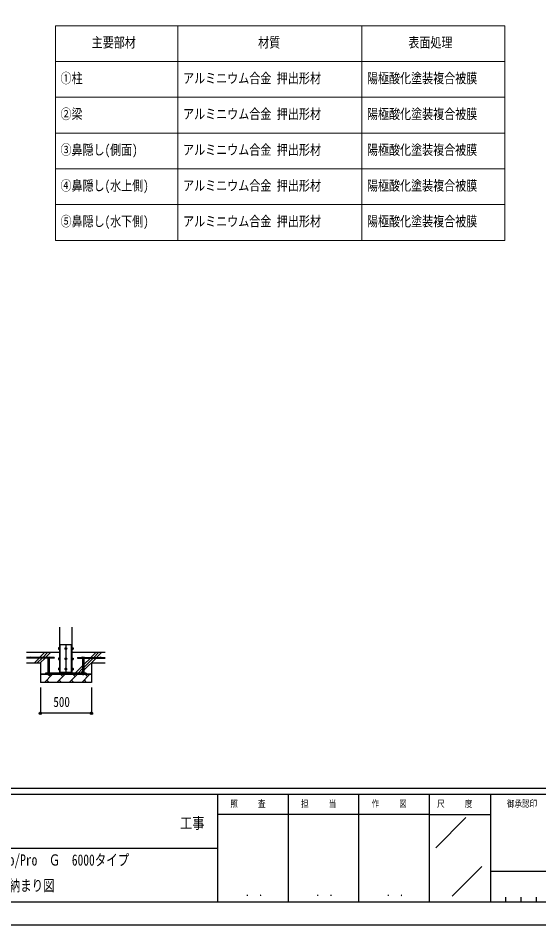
# Model space of a CAD drawing. Units: millimetres, scale not verified. Extents: x -12615 to 12615, y -8910 to 8910.
# Drawn here: x 1932 to 7030, y -8910 to -39 of the extents above; entities that cross this region are included whole.
import ezdxf
from ezdxf.enums import TextEntityAlignment as Align

# ---------------------------------------------------------------- set-up
doc = ezdxf.new("R2010")
doc.units = ezdxf.units.MM
doc.header["$LTSCALE"] = 30
doc.layers.add('0-1_TABLE1', color=7, linetype='Continuous', lineweight=18)
for name, color, linetype in [('0-2_USER1', 3, 'Continuous'), ('0-3_YKK_11', 7, 'Continuous'), ('0-4_YKK_12', 2, 'Continuous'), ('0-5_YKK_13', 4, 'Continuous'), ('0-6_YKK_A1', 4, 'Continuous'), ('0-7_YKK_D', 6, 'Continuous'), ('0-8_YKK_ZWAK', 7, 'Continuous')]:
    doc.layers.add(name, color=color, linetype=linetype)
doc.styles.add('ＭＳ ゴシック', font='')
doc.styles.get('ＭＳ ゴシック').set_extended_font_data('MS Gothic')

msp = doc.modelspace()

# ---------------------------------------------------------------- linework, layer by layer
at = {"layer": '0-1_TABLE1'}
for p, q in [((2297.08, -113.69), (6697.08, -113.69)), ((2297.08, -113.69), (2297.08, -2213.69)), ((3497.08, -113.69), (3497.08, -2213.69)), ((5297.08, -113.69), (5297.08, -2213.69)), ((6697.08, -113.69), (6697.08, -2213.69)), ((2297.08, -463.69), (6697.08, -463.69)), ((2297.08, -813.69), (6697.08, -813.69)), ((2297.08, -1163.69), (6697.08, -1163.69)), ((2297.08, -1513.69), (6697.08, -1513.69)), ((2297.08, -1863.69), (6697.08, -1863.69)), ((2297.08, -2213.69), (6697.08, -2213.69))]:
    msp.add_line(p, q, dxfattribs=at)
at = {"layer": '0-3_YKK_11'}
for p, q in [((2149.44, -6458.86), (2199.44, -6458.86)), ((2649.44, -6458.86), (2599.44, -6458.86))]:
    msp.add_line(p, q, dxfattribs=at)
at = {"layer": '0-4_YKK_12'}
msp.add_line((2399.44, -6164.36), (2399.44, -6464.36), dxfattribs=at)
at = {"layer": '0-5_YKK_13'}
for p, q in [((2328.74, -6200.37), (2329.32, -6199.36)), ((2328.74, -6200.37), (2328.74, -6213.36)), ((2334.24, -6199.36), (2329.32, -6199.36)), ((2334.24, -6203.11), (2329.32, -6203.11)), ((2334.24, -6199.36), (2334.24, -6214.36)), ((2335.84, -6199.82), (2334.24, -6199.82)), ((2334.24, -6206.36), (2334.24, -6199.82)), ((2334.24, -6206.36), (2335.84, -6206.36)), ((2334.24, -6207.36), (2335.84, -6207.36)), ((2334.24, -6213.91), (2334.24, -6207.36)), ((2335.84, -6206.36), (2335.84, -6199.82)), ((2335.84, -6213.91), (2335.84, -6207.36)), ((2343.44, -6166.86), (2455.44, -6166.86)), ((2455.44, -6436.86), (2455.44, -6166.86)), ((2463.04, -6206.36), (2463.04, -6199.8)), ((2463.04, -6199.81), (2464.64, -6199.81)), ((2464.64, -6206.36), (2463.04, -6206.36)), ((2464.64, -6207.36), (2463.04, -6207.36)), ((2463.04, -6213.91), (2463.04, -6207.36)), ((2464.64, -6199.35), (2469.56, -6199.35)), ((2464.64, -6199.35), (2464.64, -6214.36)), ((2464.64, -6206.36), (2464.64, -6199.81)), ((2464.64, -6203.11), (2469.56, -6203.11)), ((2464.64, -6213.91), (2464.64, -6207.36)), ((2470.14, -6200.36), (2469.56, -6199.35)), ((2470.14, -6200.36), (2470.14, -6213.36)), ((2219.94, -6294.36), (2218.47, -6295.21)), ((2219.94, -6294.36), (2238.94, -6294.36)), ((2223.96, -6302.36), (2223.96, -6295.21)), ((2234.93, -6302.36), (2234.93, -6295.21)), ((2238.94, -6294.36), (2240.41, -6295.21)), ((2240.41, -6302.36), (2240.41, -6295.21)), ((2328.74, -6213.36), (2329.32, -6214.36)), ((2334.24, -6210.61), (2329.32, -6210.61)), ((2334.24, -6214.36), (2329.32, -6214.36)), ((2334.24, -6213.91), (2335.84, -6213.91)), ((2464.64, -6213.91), (2463.04, -6213.91)), ((2464.64, -6210.61), (2469.56, -6210.61)), ((2464.64, -6214.36), (2469.56, -6214.36)), ((2470.14, -6213.36), (2469.56, -6214.36)), ((2559.94, -6294.36), (2558.47, -6295.21)), ((2558.47, -6302.36), (2558.47, -6295.21)), ((2578.94, -6294.36), (2559.94, -6294.36)), ((2563.96, -6302.36), (2563.96, -6295.21)), ((2574.93, -6302.36), (2574.93, -6295.21)), ((2578.94, -6294.36), (2580.41, -6295.21)), ((2223.44, -6302.36), (2223.44, -6446.86)), ((2235.44, -6302.36), (2235.44, -6446.86)), ((2328.74, -6300.37), (2329.32, -6299.36)), ((2328.74, -6300.37), (2328.74, -6313.36)), ((2328.74, -6313.36), (2329.32, -6314.36)), ((2334.24, -6299.36), (2329.32, -6299.36)), ((2334.24, -6303.11), (2329.32, -6303.11)), ((2334.24, -6310.61), (2329.32, -6310.61)), ((2334.24, -6314.36), (2329.32, -6314.36)), ((2334.24, -6299.36), (2334.24, -6314.36)), ((2335.84, -6299.82), (2334.24, -6299.82)), ((2334.24, -6306.36), (2334.24, -6299.82)), ((2334.24, -6306.36), (2335.84, -6306.36)), ((2334.24, -6307.36), (2335.84, -6307.36)), ((2334.24, -6313.91), (2334.24, -6307.36)), ((2334.24, -6313.91), (2335.84, -6313.91)), ((2335.84, -6306.36), (2335.84, -6299.82)), ((2335.84, -6313.91), (2335.84, -6307.36)), ((2463.04, -6306.36), (2463.04, -6299.8)), ((2463.04, -6299.81), (2464.64, -6299.81)), ((2464.64, -6306.36), (2463.04, -6306.36)), ((2464.64, -6307.36), (2463.04, -6307.36)), ((2463.04, -6313.91), (2463.04, -6307.36)), ((2464.64, -6313.91), (2463.04, -6313.91)), ((2464.64, -6299.35), (2469.56, -6299.35)), ((2464.64, -6299.35), (2464.64, -6314.36)), ((2464.64, -6306.36), (2464.64, -6299.81)), ((2464.64, -6303.11), (2469.56, -6303.11)), ((2464.64, -6313.91), (2464.64, -6307.36)), ((2464.64, -6310.61), (2469.56, -6310.61)), ((2464.64, -6314.36), (2469.56, -6314.36)), ((2470.14, -6300.36), (2469.56, -6299.35)), ((2470.14, -6313.36), (2469.56, -6314.36)), ((2470.14, -6300.36), (2470.14, -6313.36)), ((2563.44, -6302.36), (2563.44, -6446.86)), ((2575.44, -6302.36), (2575.44, -6446.86)), ((2223.44, -6446.86), (2235.44, -6446.86)), ((2223.44, -6460.36), (2235.44, -6460.36)), ((2328.74, -6400.37), (2329.32, -6399.36)), ((2328.74, -6400.37), (2328.74, -6413.36)), ((2328.74, -6413.36), (2329.32, -6414.36)), ((2334.24, -6399.36), (2329.32, -6399.36)), ((2334.24, -6403.11), (2329.32, -6403.11)), ((2334.24, -6410.61), (2329.32, -6410.61)), ((2334.24, -6414.36), (2329.32, -6414.36)), ((2334.24, -6399.36), (2334.24, -6414.36)), ((2335.84, -6399.82), (2334.24, -6399.82)), ((2334.24, -6406.36), (2334.24, -6399.82)), ((2334.24, -6406.36), (2335.84, -6406.36)), ((2334.24, -6407.36), (2335.84, -6407.36)), ((2334.24, -6413.91), (2334.24, -6407.36)), ((2334.24, -6413.91), (2335.84, -6413.91)), ((2335.84, -6406.36), (2335.84, -6399.82)), ((2335.84, -6413.91), (2335.84, -6407.36)), ((2455.44, -6446.86), (2455.44, -6436.86)), ((2463.04, -6406.36), (2463.04, -6399.8)), ((2463.04, -6399.81), (2464.64, -6399.81)), ((2464.64, -6406.36), (2463.04, -6406.36)), ((2464.64, -6407.36), (2463.04, -6407.36)), ((2463.04, -6413.91), (2463.04, -6407.36)), ((2464.64, -6413.91), (2463.04, -6413.91)), ((2464.64, -6399.35), (2469.56, -6399.35)), ((2464.64, -6399.35), (2464.64, -6414.36)), ((2464.64, -6406.36), (2464.64, -6399.81)), ((2464.64, -6403.11), (2469.56, -6403.11)), ((2464.64, -6413.91), (2464.64, -6407.36)), ((2464.64, -6410.61), (2469.56, -6410.61)), ((2464.64, -6414.36), (2469.56, -6414.36)), ((2470.14, -6400.36), (2469.56, -6399.35)), ((2470.14, -6413.36), (2469.56, -6414.36)), ((2470.14, -6400.36), (2470.14, -6413.36)), ((2575.44, -6446.86), (2563.44, -6446.86)), ((2575.44, -6460.36), (2563.44, -6460.36))]:
    msp.add_line(p, q, dxfattribs=at)
for points in [[(2336.94, -6198.36), (2335.84, -6198.36), (2335.84, -6215.36), (2336.94, -6215.36)], [(2343.44, -6446.86), (2343.44, -6436.86), (2343.44, -6166.86)], [(2461.94, -6198.36), (2463.04, -6198.36), (2463.04, -6215.36), (2461.94, -6215.36)], [(2240.41, -6302.36), (2218.47, -6302.36), (2218.47, -6295.21)], [(2558.47, -6302.36), (2580.41, -6302.36), (2580.41, -6295.21)], [(2336.94, -6298.36), (2335.84, -6298.36), (2335.84, -6315.36), (2336.94, -6315.36)], [(2461.94, -6298.36), (2463.04, -6298.36), (2463.04, -6315.36), (2461.94, -6315.36)], [(2223.44, -6458.86), (2223.44, -6460.36), (2225.44, -6462.36), (2233.44, -6462.36)], [(2235.44, -6458.86), (2235.44, -6460.36), (2233.44, -6462.36)], [(2336.94, -6398.36), (2335.84, -6398.36), (2335.84, -6415.36), (2336.94, -6415.36)], [(2461.94, -6398.36), (2463.04, -6398.36), (2463.04, -6415.36), (2461.94, -6415.36)], [(2563.44, -6458.86), (2563.44, -6460.36), (2565.44, -6462.36)], [(2575.44, -6458.86), (2575.44, -6460.36), (2573.44, -6462.36), (2565.44, -6462.36)]]:
    msp.add_lwpolyline(points, dxfattribs=at)
for points in [[(2399.44, -6199.35), (2392.94, -6203.11), (2392.94, -6210.61), (2399.44, -6214.36), (2405.94, -6210.61), (2405.94, -6203.11)], [(2399.44, -6299.35), (2392.94, -6303.11), (2392.94, -6310.61), (2399.44, -6314.36), (2405.94, -6310.61), (2405.94, -6303.11)], [(2199.44, -6458.86), (2599.44, -6458.86), (2599.44, -6446.86), (2199.44, -6446.86)], [(2399.44, -6399.35), (2392.94, -6403.11), (2392.94, -6410.61), (2399.44, -6414.36), (2405.94, -6410.61), (2405.94, -6403.11)]]:
    msp.add_lwpolyline(points, close=True, dxfattribs=at)
for centre, radius in [((2399.44, -6206.86), 8.5), ((2399.44, -6206.86), 6.5), ((2399.44, -6306.86), 8.5), ((2399.44, -6306.86), 6.5), ((2399.44, -6406.86), 8.5), ((2399.44, -6406.86), 6.5)]:
    msp.add_circle(centre, radius, dxfattribs=at)
for centre, radius, start, end in [((2341.16, -6206.86), 12.42, 162.41205, 197.58795), ((2332.05, -6201.23), 3.31, 145.51973, 214.48027), ((2399.44, -6206.86), 7.05, 157.21814, 202.78186), ((2399.44, -6206.86), 7.05, 97.21814, 142.78186), ((2399.44, -6206.86), 7.05, 37.21814, 82.78186), ((2399.44, -6206.86), 7.05, 337.21814, 22.78186), ((2466.82, -6201.23), 3.32, 325.61575, 34.38425), ((2457.72, -6206.86), 12.42, 342.41205, 17.58795), ((2221.21, -6299.21), 4.86, 55.61575, 124.38425), ((2229.44, -6312.51), 18.15, 72.41205, 107.58795), ((2237.67, -6299.21), 4.86, 55.61575, 124.38425), ((2332.06, -6212.49), 3.32, 145.61575, 214.38425), ((2399.44, -6206.86), 7.05, 217.21814, 262.78186), ((2399.44, -6206.86), 7.05, 277.21814, 322.78186), ((2466.82, -6212.49), 3.32, 325.61575, 34.38425), ((2561.21, -6299.21), 4.86, 55.61575, 124.38425), ((2569.44, -6312.51), 18.15, 72.41205, 107.58795), ((2577.67, -6299.21), 4.86, 55.61575, 124.38425), ((2341.16, -6306.86), 12.42, 162.41205, 197.58795), ((2332.06, -6312.49), 3.32, 145.61575, 214.38425), ((2332.05, -6301.23), 3.31, 145.51973, 214.48027), ((2399.44, -6306.86), 7.05, 157.21814, 202.78186), ((2399.44, -6306.86), 7.05, 97.21814, 142.78186), ((2399.44, -6306.86), 7.05, 217.21814, 262.78186), ((2399.44, -6306.86), 7.05, 37.21814, 82.78186), ((2399.44, -6306.86), 7.05, 277.21814, 322.78186), ((2399.44, -6306.86), 7.05, 337.21814, 22.78186), ((2466.82, -6301.23), 3.32, 325.61575, 34.38425), ((2457.72, -6306.86), 12.42, 342.41205, 17.58795), ((2466.82, -6312.49), 3.32, 325.61575, 34.38425), ((2341.16, -6406.86), 12.42, 162.41205, 197.58795), ((2332.06, -6412.49), 3.32, 145.61575, 214.38425), ((2332.05, -6401.23), 3.31, 145.51973, 214.48027), ((2399.44, -6406.86), 7.05, 157.21814, 202.78186), ((2399.44, -6406.86), 7.05, 97.21814, 142.78186), ((2399.44, -6406.86), 7.05, 217.21814, 262.78186), ((2399.44, -6406.86), 7.05, 37.21814, 82.78186), ((2399.44, -6406.86), 7.05, 277.21814, 322.78186), ((2399.44, -6406.86), 7.05, 337.21814, 22.78186), ((2466.82, -6401.23), 3.32, 325.61575, 34.38425), ((2457.72, -6406.86), 12.42, 342.41205, 17.58795), ((2466.82, -6412.49), 3.32, 325.61575, 34.38425)]:
    msp.add_arc(centre, radius, start, end, dxfattribs=at)
at = {"layer": '0-6_YKK_A1'}
for p, q in [((2336.94, -5996.86), (2336.94, -6436.86)), ((2461.94, -6436.86), (2461.94, -5996.86)), ((2336.94, -6246.86), (2014.28, -6246.86)), ((2284.44, -6294.36), (2014.28, -6294.36)), ((2144.23, -6294.36), (2146.95, -6291.63)), ((2149.22, -6289.37), (2191.73, -6246.86)), ((2172.51, -6294.36), (2220.01, -6246.86)), ((2200.8, -6294.36), (2248.3, -6246.86)), ((2284.44, -6294.36), (2284.44, -6299.36)), ((2784.6, -6246.86), (2461.94, -6246.86)), ((2514.44, -6294.36), (2784.6, -6294.36)), ((2514.44, -6294.36), (2514.44, -6299.36)), ((2644.23, -6294.36), (2646.95, -6291.63)), ((2649.22, -6289.37), (2691.73, -6246.86)), ((2672.51, -6294.36), (2720.01, -6246.86)), ((2700.8, -6294.36), (2748.3, -6246.86)), ((2218.47, -6299.36), (2014.28, -6299.36)), ((2014.28, -6346.86), (2149.44, -6346.86)), ((2091.73, -6346.86), (2139.23, -6299.36)), ((2120.01, -6346.86), (2167.51, -6299.36)), ((2148.3, -6346.86), (2195.8, -6299.36)), ((2149.44, -6346.86), (2149.44, -6538.86)), ((2284.44, -6299.36), (2240.41, -6299.36)), ((2491.73, -6446.86), (2563.44, -6375.14)), ((2514.44, -6299.36), (2558.47, -6299.36)), ((2575.44, -6419.71), (2695.8, -6299.36)), ((2575.44, -6391.43), (2667.51, -6299.36)), ((2575.44, -6363.14), (2639.23, -6299.36)), ((2580.41, -6299.36), (2784.6, -6299.36)), ((2649.44, -6346.86), (2784.6, -6346.86)), ((2649.44, -6346.86), (2649.44, -6538.86)), ((2199.44, -6458.86), (2149.44, -6458.86)), ((2649.44, -6458.86), (2149.44, -6458.86)), ((2190.18, -6538.86), (2270.18, -6458.86)), ((2343.44, -6446.86), (2199.44, -6446.86)), ((2199.44, -6446.86), (2199.44, -6458.86)), ((2247.52, -6481.52), (2228.35, -6462.36)), ((2311.6, -6538.86), (2391.6, -6458.86)), ((2336.94, -6436.86), (2461.94, -6436.86)), ((2368.94, -6481.52), (2346.28, -6458.86)), ((2433.02, -6538.86), (2513.02, -6458.86)), ((2455.44, -6446.86), (2599.44, -6446.86)), ((2490.36, -6481.52), (2467.7, -6458.86)), ((2520.01, -6446.86), (2563.44, -6403.43)), ((2548.3, -6446.86), (2563.44, -6431.71)), ((2554.44, -6538.86), (2634.44, -6458.86)), ((2611.78, -6481.52), (2589.12, -6458.86)), ((2599.44, -6446.86), (2599.44, -6458.86)), ((2599.44, -6458.86), (2649.44, -6458.86)), ((2649.44, -6538.86), (2149.44, -6538.86)), ((2212.84, -6516.2), (2235.5, -6538.86)), ((2334.26, -6516.2), (2356.92, -6538.86)), ((2455.68, -6516.2), (2478.34, -6538.86)), ((2577.1, -6516.2), (2599.76, -6538.86))]:
    msp.add_line(p, q, dxfattribs=at)
for centre in [(2059.44, -6291.86), (2149.44, -6291.86), (2239.44, -6291.86), (2559.44, -6291.86), (2649.44, -6291.86), (2739.44, -6291.86)]:
    msp.add_circle(centre, 2.5, dxfattribs=at)
at = {"layer": '0-7_YKK_D'}
for p, q in [((2149.44, -6588.86), (2149.44, -6840.86)), ((2649.44, -6588.86), (2649.44, -6840.86)), ((2649.44, -6839.86), (2149.44, -6839.86))]:
    msp.add_line(p, q, dxfattribs=at)
for centre in [(2149.44, -6839.86), (2649.44, -6839.86)]:
    msp.add_circle(centre, 12.75, dxfattribs=at)
at = {"layer": '0-8_YKK_ZWAK'}
for p, q in [((11685.06, -7575), (-11714.94, -7575)), ((3885.06, -7635), (-14.94, -7635)), ((4575.06, -7635), (4575.06, -8685)), ((5265.06, -7635), (5265.06, -8685)), ((5955.06, -7635), (5955.06, -8685)), ((6555.06, -7635), (5955.06, -7635)), ((9652.56, -7635), (6555.06, -7635)), ((6555.06, -7635), (6555.06, -8685)), ((5955.06, -7830), (3885.06, -7830)), ((5955.06, -7830), (6555.06, -7830)), ((6021.31, -8154.87), (6315.11, -7861.08)), ((-14.94, -8160), (3885.06, -8160)), ((6182.02, -8627.97), (6470.68, -8339.3)), ((6555.06, -8385), (9652.56, -8385)), ((-14.94, -8685), (3885.06, -8685)), ((3885.06, -8685), (5955.06, -8685)), ((5955.06, -8685), (6555.06, -8685)), ((6555.06, -8685), (9652.56, -8685)), ((6705.06, -8640), (6705.06, -8685)), ((6855.06, -8640), (6855.06, -8685)), ((7005.06, -8640), (7005.06, -8685))]:
    msp.add_line(p, q, dxfattribs=at)
msp.add_lwpolyline([(-12615, -8910), (12615, -8910), (12615, 8910), (-12615, 8910)], close=True, dxfattribs=at)
msp.add_lwpolyline([(5955.06, -7635), (3885.06, -7635), (3885.06, -8685)], dxfattribs=at)

# ---------------------------------------------------------------- texts
at = {"layer": '0-1_TABLE1', "style": 'ＭＳ ゴシック', "width": 0.8}
for s, p in [('主要部材', (2652.28, -356.19)), ('材質', (4281.88, -356.19)), ('表面処理', (5752.28, -356.19)), ('①柱', (2347.08, -706.19)), ('アルミニウム合金 押出形材', (3547.08, -706.19)), ('陽極酸化塗装複合被膜', (5347.08, -706.19)), ('②梁', (2347.08, -1056.19)), ('アルミニウム合金 押出形材', (3547.08, -1056.19)), ('陽極酸化塗装複合被膜', (5347.08, -1056.19)), ('③鼻隠し(側面)', (2347.08, -1406.19)), ('アルミニウム合金 押出形材', (3547.08, -1406.19)), ('陽極酸化塗装複合被膜', (5347.08, -1406.19)), ('④鼻隠し(水上側)', (2347.08, -1756.19)), ('アルミニウム合金 押出形材', (3547.08, -1756.19)), ('陽極酸化塗装複合被膜', (5347.08, -1756.19)), ('⑤鼻隠し(水下側)', (2347.08, -2106.19)), ('アルミニウム合金 押出形材', (3547.08, -2106.19)), ('陽極酸化塗装複合被膜', (5347.08, -2106.19))]:
    msp.add_text(s, height=98.97, dxfattribs=at).set_placement(p, align=Align.BOTTOM_LEFT)
at = {"layer": '0-2_USER1', "style": 'ＭＳ ゴシック', "width": 0.75}
for s, p in [('カーポート\u3000ジーポートPro/Pro\u3000Ｇ\u30006000タイプ\u3000', (489.47, -8363.23)), ('1台用\u3000単体\u3000柱8本仕様\u3000納まり図', (489.47, -8613.23))]:
    msp.add_text(s, height=110, dxfattribs=at).set_placement(p, align=Align.BOTTOM_LEFT)
at = {"layer": '0-7_YKK_D', "style": 'ＭＳ ゴシック', "width": 0.8}
msp.add_text('500', height=98.97, dxfattribs=at).set_placement((2277.04, -6807.86), align=Align.BOTTOM_LEFT)
at = {"layer": '0-8_YKK_ZWAK', "style": 'ＭＳ ゴシック', "width": 0.8}
for s, height, p in [('照     査', 65.98, (4009.26, -7777.5)), ('担     当', 65.98, (4701.66, -7777.5)), ('作     図', 65.98, (5391.66, -7777.5)), ('尺     度', 65.98, (6034.26, -7777.5)), ('御承認印', 65.98, (6717.41, -7777.5)), ('工事', 110, (3517, -8002.4)), ('． ．', 77.75, (4155, -8653.06)), ('． ．', 77.75, (4845, -8653.06)), ('． ．', 77.75, (5535, -8653.06))]:
    msp.add_text(s, height=height, dxfattribs=at).set_placement(p, align=Align.BOTTOM_LEFT)

doc.saveas('drawing.dxf')
